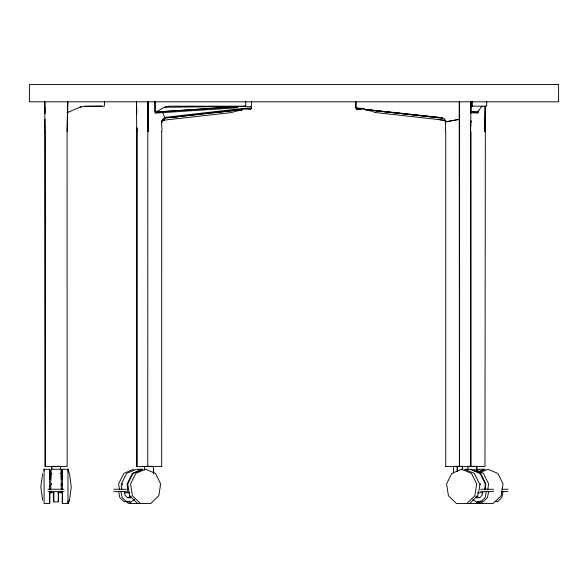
<?xml version="1.0" encoding="UTF-8"?>
<svg xmlns="http://www.w3.org/2000/svg" width="588" height="588" viewBox="0 0 588 588"><rect width="100%" height="100%" fill="white"/><g stroke="black" fill="none" stroke-linecap="round" stroke-linejoin="round"><path stroke-width="0.88" d="M49.715 476.868L49.715 469.261L44.093 469.261L44.093 503.475L49.715 503.475L49.715 492.06M49.708 486.901L49.715 469.261M49.715 479.205L49.715 476.611M50.818 479.205L50.818 476.611M58.352 492.781L58.344 501.858L53.714 501.858L53.721 492.781M61.248 485.688L61.255 469.261L51.7 469.261M61.255 479.205L61.255 476.611M62.357 492.193L62.35 503.475L67.973 503.475L69.634 499.396L71.244 486.901L69.634 474.406L67.973 469.261L62.35 469.261L62.35 485.688M62.357 479.205L62.357 476.611M69.413 500.19L67.973 503.475L67.973 501.755M136.85 466.541L136.93 128.133M161.693 466.541L161.722 131.653M445.733 466.541L445.741 131.653M470.584 466.541L470.613 131.653L471.039 101.812M60.623 469.863L60.63 466.321L51.722 466.321L51.707 469.591L51.722 466.321M147.816 101.812L147.772 466.541M470.856 126.229L470.738 120.562L471.378 121.892L470.87 121.892M161.751 131.653C162.905 127.802 159.216 119.592 164.905 118.151L242.903 109.236L250.672 108.964L251.296 107.567L251.414 101.812M470.459 128.133L470.422 131.653L470.474 128.037M485.365 106.332L484.975 466.541L445.638 466.541M153.394 473.45L153.505 466.321L144.589 466.321L144.619 469.952M470.687 113.565L470.863 101.812L470.701 111.044M485.188 106.332L484.813 131.653L485.181 106.009M67.194 131.653L67.708 101.812M81.115 106.715L67.995 112.315A0.919 0.919 0 0 0 67.598 112.727L67.87 101.812M104.458 101.812L104.385 106.178L85.238 106.178L79.77 107.237M67.635 101.812L67.083 131.653L67.135 466.541L45.144 466.541M245.85 101.812L245.762 106.178L168.491 106.178L164.434 107.237L155.871 112.014L155.305 112.014L155.276 101.812M472.26 106.178L472.348 101.812M478.404 110.309L478.367 112.014L477.419 112.867M486.739 101.812L486.651 106.178L470.422 106.178M67.319 112.984L67.377 111.264M462.249 469.724L462.389 466.321L453.48 466.321L453.48 473.244M467.872 469.783L467.872 466.321L476.78 466.321L476.603 470.576L477.052 470.782L476.574 471.333M67.333 113.815L67.422 112.014M67.539 112.44L67.517 112.903L67.532 112.014M484.894 489.238L485.284 483.924L480.08 473.413L470.231 469.261L465.453 469.261M161.847 121.892L161.421 123.414L162.045 120.562M482.66 491.605L482.219 495.067L480.036 497.499L477.022 497.882L475.729 496.97M484.916 489.775L485.82 483.836L480.602 473.384L470.782 469.261M487.731 489.775L488.635 483.836L483.41 473.384L473.59 469.261M486.313 491.605L485.166 497.536L481.16 501.483L475.898 501.858L472.759 499.469M488.628 491.605L487.481 497.536L483.476 501.483L478.213 501.858M503.019 491.605L501.873 497.536L497.867 501.483L495.236 501.674M162.847 119.121L162.192 121.047L161.391 121.429M155.254 112.44L155.732 113.102L236.619 107.758L237.581 106.648L155.871 112.014L245.652 106.178M42.652 473.605L40.822 486.901L42.652 500.19M248.797 109.008L249.437 109.03M51.274 473.671L51.693 473.59L51.274 473.671L51.443 473.178L51.7 474.494M357.541 108.067L355.902 108.008L355.983 101.812M470.635 111.529L478 112.014L477.456 112.727A0.919 0.463 -86.3 0 1 477.669 112.315L480.955 107.237L482.358 106.178M237.184 106.648L236.641 107.383A0.919 0.456 86.3 0 1 236.817 106.972L236.927 106.884M156.048 112.227L155.938 112.315A0.919 0.456 86.3 0 0 155.761 112.727L155.305 112.014M466.872 503.475L474.876 495.721L476.692 483.836L471.466 473.384L461.646 469.261L451.827 473.384L446.601 483.836L448.416 495.721L456.42 503.475L493.207 503.475L501.211 495.721L503.027 483.836L497.801 473.384L487.981 469.261L480.616 472.355M469.68 503.475L477.684 495.721L479.735 486.901L479.499 483.836L474.273 473.384L464.461 469.261M476.001 503.475L478.47 501.086M478.816 503.475L481.278 501.086M236.626 107.523L237.111 107.075M250.672 108.964C249.959 110.088 252.083 108.141 251.296 107.567M134.49 499.469L131.352 501.858L126.097 501.483L122.091 497.536L120.944 491.605M127.919 497.882L130.507 496.051M131.528 496.97L130.235 497.882L127.214 497.499L125.031 495.067L124.59 491.605M477.713 112.271L470.525 111.749M163.515 120.297L164.419 119.878L162.964 120.268L230.893 112.639L242.616 109.566L170.711 117.512L181.729 116.306M133.667 469.261L123.847 473.384L118.622 483.836L119.526 489.775M136.475 469.261L126.655 473.384L121.429 483.836L121.201 486.901L121.812 489.547M142.796 469.261L132.976 473.384L127.75 483.836L129.566 495.721L137.57 503.475M477.213 469.944L478.845 469.261M478.059 472.032L484.622 469.261L479.837 469.261L477.368 470.091M478.625 472.01L485.166 469.261M242.616 109.566L238.522 110.463L242.616 109.566L214.26 112.727M164.618 117.409L243.006 108.412L250.797 108.126M246.343 106.825L250.723 106.457M60.615 473.421L61.255 473.413L61.255 469.261M84.422 106.421L101.709 106.178M164.434 107.237L240.58 106.457M359.4 109.221L361.076 109.206L358.496 109.228M136.431 101.812L136.747 131.653M67.694 112.014L68.201 112.014M136.747 466.541L161.751 466.541M48.032 489.253L64.026 489.253M113.66 489.253L126.523 489.253M480.727 489.253L493.597 489.253M501.902 489.253L507.981 489.253M48.032 491.605L64.026 491.605M113.66 491.605L126.523 491.605M480.727 491.605L493.597 491.605M501.138 491.605L507.981 491.605M49.708 492.781L53.934 492.781M57.771 492.781L62.357 492.781M124.031 492.781L129.713 492.781M477.353 492.781L483.035 492.781M44.842 101.812L45.173 466.541L45.173 131.653M364.384 108.412L356.593 108.126L356.093 107.567M471.032 112.683L477.39 113.102L477.897 112.44M129.037 501.858L123.781 501.483L119.776 497.536L118.629 491.605M373.909 110.588L366.14 110L373.498 111.558M356.593 108.126L356.718 108.964L364.486 109.236L442.624 117.806L364.773 109.566L442.485 118.151L444.572 119.151L445.858 122.039M444.8 120.805L440.441 119.768L373.997 112.367M364.773 109.566L442.485 118.151M443.617 120.158L437.523 119.393L440.441 119.768M139.172 469.525L137.467 469.261L142.245 469.261L132.396 473.413L127.184 483.924L127.839 492.781M60.571 473.164L61.255 473.413L61.255 476.919M476.75 496.051L479.338 497.882M446.285 121.716L445.05 120.738L444.572 119.151M356.718 108.964L357.35 109.405L356.857 109.309A1.323 1.132 -73.2 0 1 356.085 108.067M155.739 112.867L154.776 112.014L154.747 101.812M480.293 501.086L482.755 503.475M478.713 502.284L479.948 503.475M140.378 503.475L132.374 495.721L130.558 483.836L135.784 473.384L145.603 469.261L155.423 473.384L160.649 483.836L158.833 495.721L150.829 503.475L128.441 503.475L125.979 501.086M129.404 501.689L131.249 503.475M44.923 108.574L44.791 101.812M162.354 111.617L164.905 118.151M445.344 120.569L445.638 131.653M476.78 466.321L477.052 470.782M462.389 466.321L462.609 469.885M44.747 108.412L45.004 113.815M44.71 106.516L44.975 112.168M153.505 466.321L153.652 473.45M355.784 101.812L355.902 108.008M136.717 112.808L136.526 101.812L136.717 114.469M44.938 119.327L45.144 131.653M136.916 128.037L136.967 466.541M58.344 501.858L58.344 491.605M53.714 501.858L53.714 491.605M470.973 131.653L471.054 466.541M459.544 466.541L459.324 101.812L459.397 466.541M67.973 470.907L67.973 469.261L67.973 503.475M62.35 469.261L62.357 476.868M62.35 503.475L62.35 491.009M58.344 497.499L58.344 497.882M53.714 497.499L53.714 497.882M49.715 503.475L49.708 491.009M44.093 469.261L44.093 470.907M62.35 483.836L62.35 489.319M61.248 483.924L61.248 489.238M61.248 491.009L61.248 492.781M50.818 476.839L50.818 470.143L50.811 489.231M50.811 491.009L50.811 492.781M49.708 485.688L49.708 489.547M51.693 484.005L51.274 484.468L51.693 484.005M148.066 116.747L147.992 131.653L148.066 101.812L148.066 116.747M457.273 466.321L457.273 471.201L457.273 466.321M480.367 484.005L480.58 484.453L480.367 484.005M122.547 484.005L122.216 484.468L122.547 484.005M459.324 119.327L445.542 121.892L459.324 119.327M558.6 84.525L29.4 84.525L29.4 101.812L558.6 101.812L558.6 84.525"/></g></svg>
